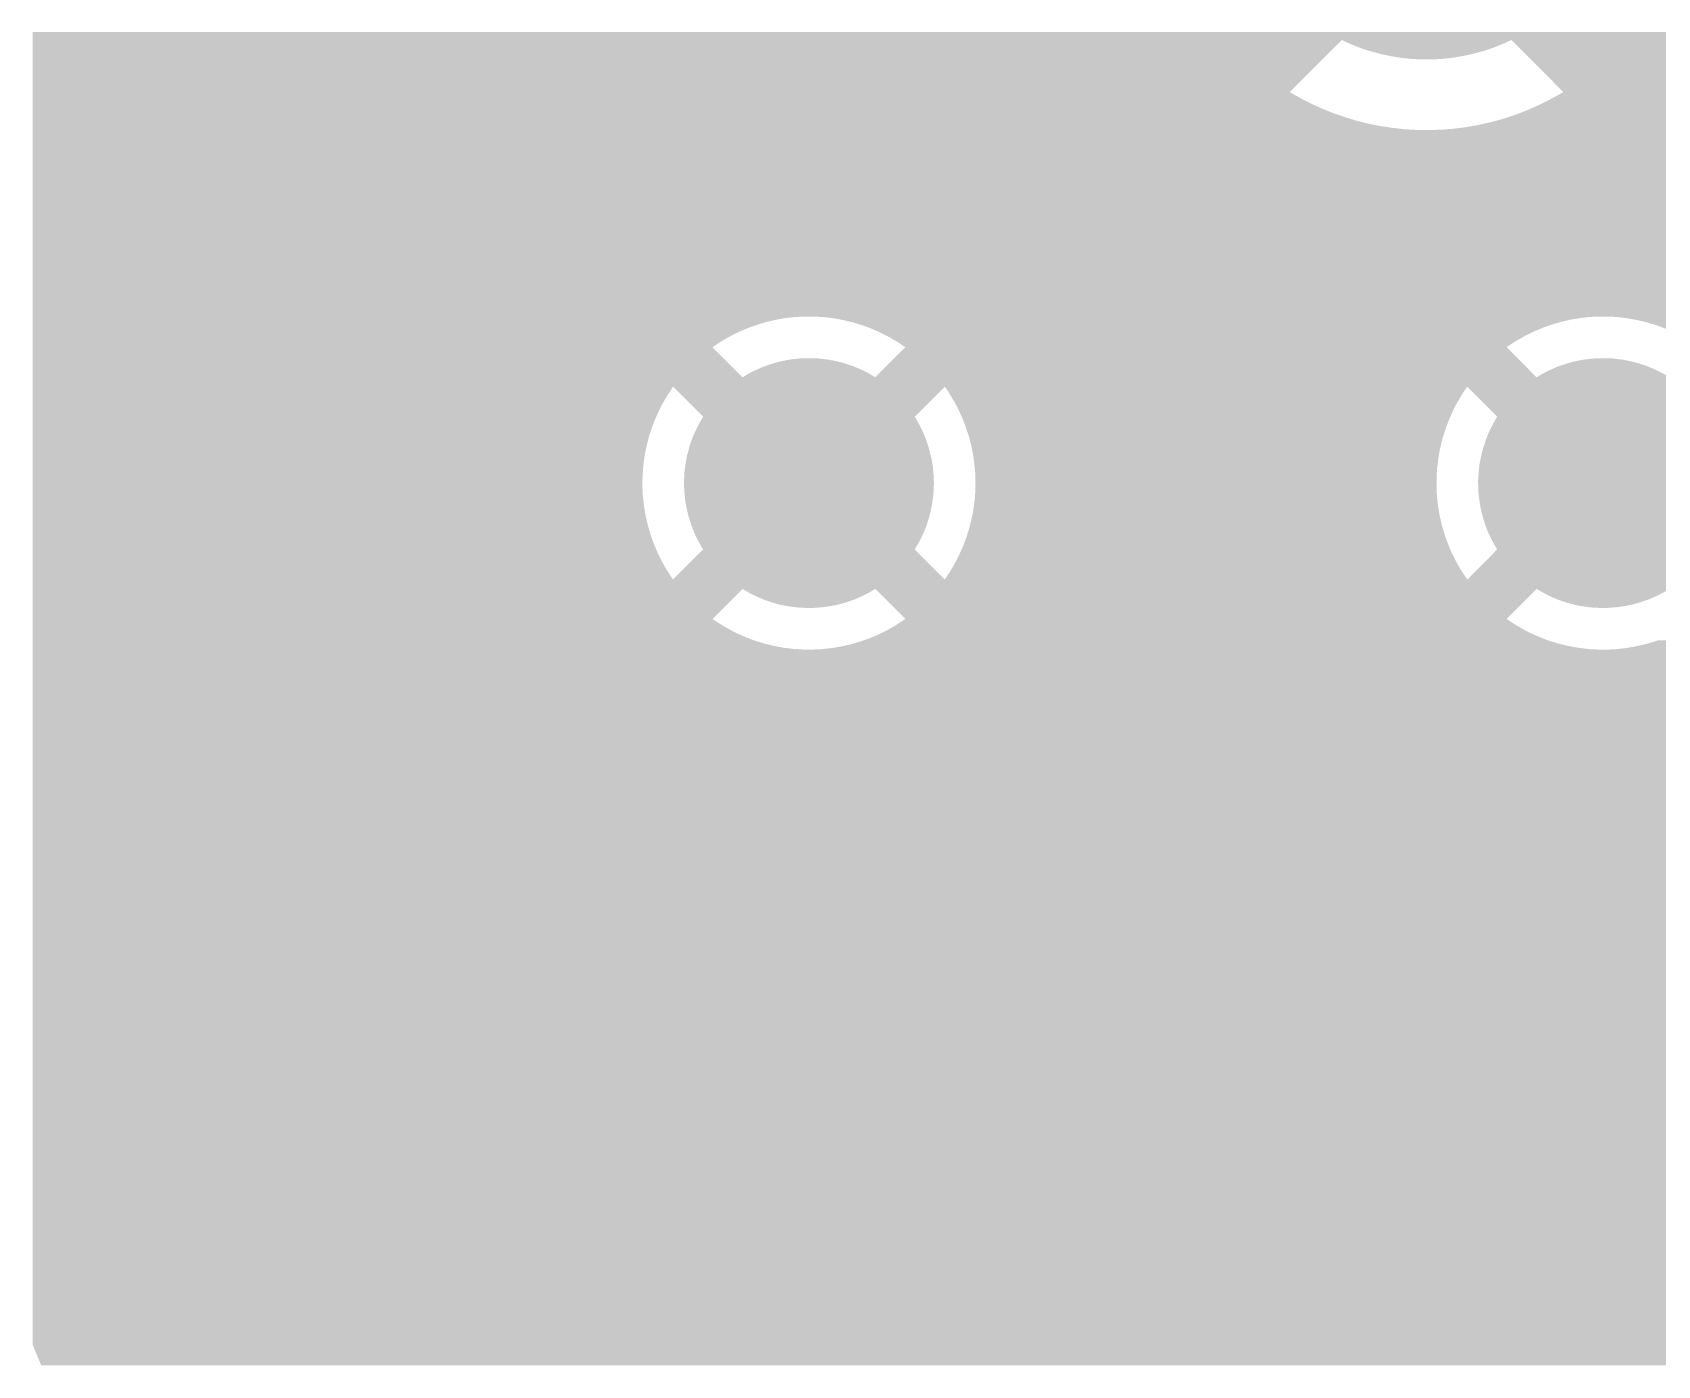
# Model space of a CAD drawing. Extents: x 295 to 953, y 10 to 290.
# Drawn here: x 660.22 to 673.09, y 100.85 to 111.4 of the extents above; entities that cross this region are included whole.
import ezdxf

# ---------------------------------------------------------------- set-up
doc = ezdxf.new("R2010")
doc.units = 0
doc.header["$LTSCALE"] = 5
doc.header["$MEASUREMENT"] = 0
doc.layers.add('PWR1', color=7, linetype='CONTINUOUS')

msp = doc.modelspace()

# ---------------------------------------------------------------- linework, layer by layer
at = {"layer": 'PWR1'}
for points in [[(660.222, 111.399), (660.222, 111.408), (689.771, 111.399), (689.789, 111.408)], [(660.222, 111.344), (660.222, 111.399), (689.701, 111.344), (689.771, 111.399)], [(660.222, 110.932), (660.222, 111.344), (670.175, 110.932), (670.587, 111.344)], [(670.645, 111.317), (670.587, 111.344), (671.872, 111.317), (671.929, 111.344)], [(670.662, 111.31), (670.645, 111.317), (671.853, 111.31), (671.872, 111.317)], [(670.722, 111.286), (670.662, 111.31), (671.795, 111.286), (671.853, 111.31)], [(670.74, 111.279), (670.722, 111.286), (671.775, 111.279), (671.795, 111.286)], [(670.801, 111.259), (670.74, 111.279), (671.717, 111.259), (671.775, 111.279)], [(672.027, 111.246), (671.929, 111.344), (689.574, 111.246), (689.701, 111.344)], [(670.818, 111.254), (670.801, 111.259), (671.696, 111.254), (671.717, 111.259)], [(670.881, 111.237), (670.818, 111.254), (671.637, 111.237), (671.696, 111.254)], [(670.898, 111.232), (670.881, 111.237), (671.616, 111.232), (671.637, 111.237)], [(670.962, 111.219), (670.898, 111.232), (671.556, 111.219), (671.616, 111.232)], [(670.979, 111.215), (670.962, 111.219), (671.534, 111.215), (671.556, 111.219)], [(671.044, 111.205), (670.979, 111.215), (671.475, 111.205), (671.534, 111.215)], [(671.061, 111.202), (671.044, 111.205), (671.451, 111.202), (671.475, 111.205)], [(671.128, 111.195), (671.061, 111.202), (671.392, 111.195), (671.451, 111.202)], [(671.144, 111.194), (671.128, 111.195), (671.366, 111.194), (671.392, 111.195)], [(671.215, 111.19), (671.144, 111.194), (671.309, 111.19), (671.366, 111.194)], [(671.227, 111.19), (671.215, 111.19), (671.227, 111.19), (671.309, 111.19)], [(672.213, 111.06), (672.027, 111.246), (689.407, 111.06), (689.574, 111.246)], [(672.341, 110.932), (672.213, 111.06), (689.328, 110.932), (689.407, 111.06)], [(660.222, 110.884), (660.222, 110.932), (670.259, 110.884), (670.175, 110.932)], [(672.213, 110.861), (672.298, 110.907), (689.284, 110.861), (689.313, 110.907)], [(672.298, 110.907), (672.341, 110.932), (689.313, 110.907), (689.328, 110.932)], [(660.222, 110.84), (660.222, 110.884), (670.345, 110.84), (670.259, 110.884)], [(660.222, 110.8), (660.222, 110.84), (670.433, 110.8), (670.345, 110.84)], [(660.222, 110.764), (660.222, 110.8), (670.523, 110.764), (670.433, 110.8)], [(660.222, 110.732), (660.222, 110.764), (670.615, 110.732), (670.523, 110.764)], [(671.969, 110.755), (672.037, 110.781), (689.234, 110.755), (689.246, 110.781)], [(672.037, 110.781), (672.126, 110.819), (689.246, 110.781), (689.263, 110.819)], [(672.126, 110.819), (672.186, 110.848), (689.263, 110.819), (689.276, 110.848)], [(672.186, 110.848), (672.213, 110.861), (689.276, 110.848), (689.284, 110.861)], [(660.222, 110.704), (660.222, 110.732), (670.707, 110.704), (670.615, 110.732)], [(660.222, 110.681), (660.222, 110.704), (670.801, 110.681), (670.707, 110.704)], [(660.222, 110.662), (660.222, 110.681), (670.896, 110.662), (670.801, 110.681)], [(660.222, 110.648), (660.222, 110.662), (670.992, 110.648), (670.896, 110.662)], [(660.222, 110.637), (660.222, 110.648), (671.088, 110.637), (670.992, 110.648)], [(660.222, 110.632), (660.222, 110.637), (671.185, 110.632), (671.088, 110.637)], [(671.378, 110.634), (671.475, 110.642), (689.184, 110.634), (689.187, 110.642)], [(671.475, 110.642), (671.571, 110.654), (689.187, 110.642), (689.192, 110.654)], [(671.571, 110.654), (671.666, 110.671), (689.192, 110.654), (689.199, 110.671)], [(671.666, 110.671), (671.761, 110.692), (689.199, 110.671), (689.208, 110.692)], [(671.761, 110.692), (671.854, 110.717), (689.208, 110.692), (689.218, 110.717)], [(671.854, 110.717), (671.946, 110.747), (689.218, 110.717), (689.23, 110.747)], [(671.946, 110.747), (671.969, 110.755), (689.23, 110.747), (689.234, 110.755)], [(660.222, 110.631), (660.222, 110.632), (671.282, 110.631), (671.185, 110.632)], [(660.222, 109.766), (660.222, 110.631), (688.826, 109.766), (689.183, 110.631)], [(671.282, 110.631), (671.378, 110.634), (689.183, 110.631), (689.184, 110.634)], [(660.222, 109.528), (660.222, 109.766), (688.752, 109.528), (688.826, 109.766)], [(660.222, 109.28), (660.222, 109.528), (688.721, 109.28), (688.752, 109.528)], [(660.222, 109.234), (660.222, 109.28), (688.721, 109.234), (688.721, 109.28)], [(660.222, 109.155), (660.222, 109.234), (688.721, 109.155), (688.721, 109.234)], [(660.222, 109.151), (660.222, 109.155), (666.261, 109.151), (666.338, 109.155)], [(660.222, 109.143), (660.222, 109.151), (666.185, 109.143), (666.261, 109.151)], [(660.222, 109.13), (660.222, 109.143), (666.109, 109.13), (666.185, 109.143)], [(660.222, 109.112), (660.222, 109.13), (666.034, 109.112), (666.109, 109.13)], [(660.222, 109.091), (660.222, 109.112), (665.961, 109.091), (666.034, 109.112)], [(666.415, 109.155), (666.338, 109.155), (672.616, 109.155), (672.624, 109.155)], [(666.47, 109.151), (666.415, 109.155), (672.548, 109.151), (672.616, 109.155)], [(666.491, 109.15), (666.47, 109.151), (672.536, 109.15), (672.548, 109.151)], [(666.549, 109.143), (666.491, 109.15), (672.471, 109.143), (672.536, 109.15)], [(666.568, 109.14), (666.549, 109.143), (672.458, 109.14), (672.471, 109.143)], [(666.626, 109.13), (666.568, 109.14), (672.396, 109.13), (672.458, 109.14)], [(666.643, 109.126), (666.626, 109.13), (672.382, 109.126), (672.396, 109.13)], [(666.701, 109.112), (666.643, 109.126), (672.321, 109.112), (672.382, 109.126)], [(666.718, 109.108), (666.701, 109.112), (672.307, 109.108), (672.321, 109.112)], [(666.775, 109.091), (666.718, 109.108), (672.247, 109.091), (672.307, 109.108)], [(672.778, 109.15), (672.701, 109.155), (688.721, 109.15), (688.721, 109.155)], [(672.854, 109.14), (672.778, 109.15), (688.721, 109.14), (688.721, 109.15)], [(672.93, 109.126), (672.854, 109.14), (688.721, 109.126), (688.721, 109.14)], [(673.004, 109.108), (672.93, 109.126), (688.721, 109.108), (688.721, 109.126)], [(673.078, 109.086), (673.004, 109.108), (688.721, 109.086), (688.721, 109.108)], [(660.222, 109.065), (660.222, 109.091), (665.889, 109.065), (665.961, 109.091)], [(660.222, 109.035), (660.222, 109.065), (665.818, 109.035), (665.889, 109.065)], [(660.222, 109.001), (660.222, 109.035), (665.749, 109.001), (665.818, 109.035)], [(660.222, 108.963), (660.222, 109.001), (665.682, 108.963), (665.749, 109.001)], [(660.222, 108.921), (660.222, 108.963), (665.618, 108.921), (665.682, 108.963)], [(666.791, 109.086), (666.775, 109.091), (672.234, 109.086), (672.247, 109.091)], [(666.848, 109.065), (666.791, 109.086), (672.175, 109.065), (672.234, 109.086)], [(666.863, 109.059), (666.848, 109.065), (672.162, 109.059), (672.175, 109.065)], [(666.918, 109.035), (666.863, 109.059), (672.104, 109.035), (672.162, 109.059)], [(666.933, 109.028), (666.918, 109.035), (672.091, 109.028), (672.104, 109.035)], [(666.987, 109.001), (666.933, 109.028), (672.036, 109.001), (672.091, 109.028)], [(667.002, 108.993), (666.987, 109.001), (672.023, 108.993), (672.036, 109.001)], [(667.054, 108.963), (667.002, 108.993), (671.969, 108.963), (672.023, 108.993)], [(667.068, 108.955), (667.054, 108.963), (671.956, 108.955), (671.969, 108.963)], [(673.15, 109.059), (673.078, 109.086), (688.721, 109.059), (688.721, 109.086)], [(660.222, 108.912), (660.222, 108.921), (665.605, 108.912), (665.618, 108.921)], [(660.222, 108.674), (660.222, 108.912), (665.843, 108.674), (665.605, 108.912)], [(666.894, 108.674), (667.132, 108.912), (672.129, 108.674), (671.892, 108.912)], [(667.118, 108.921), (667.068, 108.955), (671.904, 108.921), (671.956, 108.955)], [(667.132, 108.912), (667.118, 108.921), (671.892, 108.912), (671.904, 108.921)], [(665.881, 108.697), (665.901, 108.708), (666.855, 108.697), (666.837, 108.708)], [(665.901, 108.708), (665.94, 108.728), (666.837, 108.708), (666.796, 108.728)], [(665.94, 108.728), (665.961, 108.737), (666.796, 108.728), (666.777, 108.737)], [(665.961, 108.737), (666.001, 108.755), (666.777, 108.737), (666.735, 108.755)], [(666.001, 108.755), (666.023, 108.763), (666.735, 108.755), (666.716, 108.763)], [(666.023, 108.763), (666.063, 108.777), (666.716, 108.763), (666.672, 108.777)], [(666.063, 108.777), (666.086, 108.784), (666.672, 108.777), (666.653, 108.784)], [(666.086, 108.784), (666.127, 108.796), (666.653, 108.784), (666.608, 108.796)], [(666.127, 108.796), (666.151, 108.801), (666.608, 108.796), (666.588, 108.801)], [(666.151, 108.801), (666.192, 108.81), (666.588, 108.801), (666.542, 108.81)], [(666.192, 108.81), (666.217, 108.814), (666.542, 108.81), (666.523, 108.814)], [(666.217, 108.814), (666.258, 108.819), (666.523, 108.814), (666.475, 108.819)], [(666.258, 108.819), (666.286, 108.822), (666.475, 108.819), (666.457, 108.822)], [(666.286, 108.822), (666.324, 108.825), (666.457, 108.822), (666.404, 108.825)], [(666.324, 108.825), (666.391, 108.825), (666.404, 108.825), (666.391, 108.825)], [(672.168, 108.697), (672.188, 108.708), (673.142, 108.697), (673.123, 108.708)], [(672.188, 108.708), (672.226, 108.728), (673.123, 108.708), (673.083, 108.728)], [(672.226, 108.728), (672.248, 108.737), (673.083, 108.728), (673.064, 108.737)], [(672.248, 108.737), (672.287, 108.755), (673.064, 108.737), (673.021, 108.755)], [(672.287, 108.755), (672.309, 108.763), (673.021, 108.755), (673.002, 108.763)], [(672.309, 108.763), (672.35, 108.777), (673.002, 108.763), (672.959, 108.777)], [(672.35, 108.777), (672.373, 108.784), (672.959, 108.777), (672.939, 108.784)], [(672.373, 108.784), (672.414, 108.796), (672.939, 108.784), (672.894, 108.796)], [(672.414, 108.796), (672.438, 108.801), (672.894, 108.796), (672.875, 108.801)], [(672.438, 108.801), (672.479, 108.81), (672.875, 108.801), (672.829, 108.81)], [(672.479, 108.81), (672.504, 108.814), (672.829, 108.81), (672.81, 108.814)], [(672.504, 108.814), (672.545, 108.819), (672.81, 108.814), (672.762, 108.819)], [(672.545, 108.819), (672.573, 108.822), (672.762, 108.819), (672.744, 108.822)], [(672.573, 108.822), (672.611, 108.825), (672.744, 108.822), (672.691, 108.825)], [(672.611, 108.825), (672.677, 108.825), (672.691, 108.825), (672.677, 108.825)], [(660.222, 108.6), (660.222, 108.674), (688.721, 108.6), (688.721, 108.674)], [(660.222, 108.536), (660.222, 108.6), (665.251, 108.536), (665.293, 108.6)], [(665.531, 108.362), (665.293, 108.6), (667.206, 108.362), (667.444, 108.6)], [(665.843, 108.674), (665.881, 108.697), (666.894, 108.674), (666.855, 108.697)], [(667.47, 108.562), (667.444, 108.6), (671.554, 108.562), (671.58, 108.6)], [(671.817, 108.362), (671.58, 108.6), (673.493, 108.362), (673.73, 108.6)], [(672.129, 108.674), (672.168, 108.697), (673.181, 108.674), (673.142, 108.697)], [(660.222, 108.47), (660.222, 108.536), (665.212, 108.47), (665.251, 108.536)], [(660.222, 108.401), (660.222, 108.47), (665.177, 108.401), (665.212, 108.47)], [(667.486, 108.536), (667.47, 108.562), (671.537, 108.536), (671.554, 108.562)], [(667.51, 108.496), (667.486, 108.536), (671.514, 108.496), (671.537, 108.536)], [(667.525, 108.47), (667.51, 108.496), (671.498, 108.47), (671.514, 108.496)], [(667.547, 108.429), (667.525, 108.47), (671.477, 108.429), (671.498, 108.47)], [(660.222, 108.331), (660.222, 108.401), (665.146, 108.331), (665.177, 108.401)], [(660.222, 108.259), (660.222, 108.331), (665.119, 108.259), (665.146, 108.331)], [(665.497, 108.305), (665.52, 108.343), (667.239, 108.305), (667.218, 108.343)], [(665.52, 108.343), (665.531, 108.362), (667.218, 108.343), (667.206, 108.362)], [(667.56, 108.401), (667.547, 108.429), (671.463, 108.401), (671.477, 108.429)], [(667.579, 108.359), (667.56, 108.401), (671.445, 108.359), (671.463, 108.401)], [(667.591, 108.331), (667.579, 108.359), (671.433, 108.331), (671.445, 108.359)], [(667.608, 108.288), (667.591, 108.331), (671.417, 108.288), (671.433, 108.331)], [(671.784, 108.305), (671.806, 108.343), (673.526, 108.305), (673.504, 108.343)], [(671.806, 108.343), (671.817, 108.362), (673.504, 108.343), (673.493, 108.362)], [(660.222, 108.186), (660.222, 108.259), (665.097, 108.186), (665.119, 108.259)], [(665.442, 108.184), (665.459, 108.225), (667.294, 108.184), (667.278, 108.225)], [(665.459, 108.225), (665.468, 108.245), (667.278, 108.225), (667.269, 108.245)], [(665.468, 108.245), (665.488, 108.285), (667.269, 108.245), (667.25, 108.285)], [(665.488, 108.285), (665.497, 108.305), (667.25, 108.285), (667.239, 108.305)], [(667.617, 108.259), (667.608, 108.288), (671.406, 108.259), (671.417, 108.288)], [(667.632, 108.215), (667.617, 108.259), (671.392, 108.215), (671.406, 108.259)], [(667.64, 108.186), (667.632, 108.215), (671.383, 108.186), (671.392, 108.215)], [(671.729, 108.184), (671.746, 108.225), (673.581, 108.184), (673.565, 108.225)], [(671.746, 108.225), (671.754, 108.245), (673.565, 108.225), (673.555, 108.245)], [(671.754, 108.245), (671.774, 108.285), (673.555, 108.245), (673.537, 108.285)], [(671.774, 108.285), (671.784, 108.305), (673.537, 108.285), (673.526, 108.305)], [(660.222, 108.111), (660.222, 108.186), (665.079, 108.111), (665.097, 108.186)], [(660.222, 108.036), (660.222, 108.111), (665.065, 108.036), (665.079, 108.111)], [(665.404, 108.056), (665.416, 108.099), (667.332, 108.056), (667.322, 108.099)], [(665.416, 108.099), (665.421, 108.121), (667.322, 108.099), (667.315, 108.121)], [(665.421, 108.121), (665.435, 108.163), (667.315, 108.121), (667.302, 108.163)], [(665.435, 108.163), (665.442, 108.184), (667.302, 108.163), (667.294, 108.184)], [(667.652, 108.141), (667.64, 108.186), (671.372, 108.141), (671.383, 108.186)], [(667.658, 108.111), (667.652, 108.141), (671.365, 108.111), (671.372, 108.141)], [(667.667, 108.066), (667.658, 108.111), (671.357, 108.066), (671.365, 108.111)], [(667.672, 108.036), (667.667, 108.066), (671.351, 108.036), (671.357, 108.066)], [(671.691, 108.056), (671.702, 108.099), (673.619, 108.056), (673.609, 108.099)], [(671.702, 108.099), (671.708, 108.121), (673.609, 108.099), (673.602, 108.121)], [(671.708, 108.121), (671.722, 108.163), (673.602, 108.121), (673.589, 108.163)], [(671.722, 108.163), (671.729, 108.184), (673.589, 108.163), (673.581, 108.184)], [(660.222, 107.959), (660.222, 108.036), (665.056, 107.959), (665.065, 108.036)], [(660.222, 107.883), (660.222, 107.959), (665.051, 107.883), (665.056, 107.959)], [(665.383, 107.925), (665.389, 107.969), (667.353, 107.925), (667.349, 107.969)], [(665.389, 107.969), (665.392, 107.991), (667.349, 107.969), (667.345, 107.991)], [(665.392, 107.991), (665.4, 108.035), (667.345, 107.991), (667.338, 108.035)], [(665.4, 108.035), (665.404, 108.056), (667.338, 108.035), (667.332, 108.056)], [(667.678, 107.99), (667.672, 108.036), (671.346, 107.99), (671.351, 108.036)], [(667.681, 107.959), (667.678, 107.99), (671.342, 107.959), (671.346, 107.99)], [(667.685, 107.913), (667.681, 107.959), (671.339, 107.913), (671.342, 107.959)], [(671.67, 107.925), (671.675, 107.969), (673.64, 107.925), (673.635, 107.969)], [(671.675, 107.969), (671.678, 107.991), (673.635, 107.969), (673.631, 107.991)], [(671.678, 107.991), (671.687, 108.035), (673.631, 107.991), (673.624, 108.035)], [(671.687, 108.035), (671.691, 108.056), (673.624, 108.035), (673.619, 108.056)], [(660.222, 107.806), (660.222, 107.883), (665.05, 107.806), (665.051, 107.883)], [(660.222, 107.729), (660.222, 107.806), (665.054, 107.729), (665.05, 107.806)], [(665.379, 107.837), (665.38, 107.859), (667.358, 107.837), (667.357, 107.859)], [(665.38, 107.814), (665.379, 107.837), (667.357, 107.814), (667.358, 107.837)], [(665.38, 107.859), (665.382, 107.903), (667.357, 107.859), (667.355, 107.903)], [(665.382, 107.77), (665.38, 107.814), (667.355, 107.77), (667.357, 107.814)], [(665.382, 107.903), (665.383, 107.925), (667.355, 107.903), (667.353, 107.925)], [(667.686, 107.883), (667.685, 107.913), (671.337, 107.883), (671.339, 107.913)], [(667.687, 107.837), (667.686, 107.883), (671.337, 107.837), (671.337, 107.883)], [(667.687, 107.806), (667.687, 107.837), (671.337, 107.806), (671.337, 107.837)], [(667.687, 107.79), (667.687, 107.806), (671.337, 107.79), (671.337, 107.806)], [(671.666, 107.859), (671.669, 107.903), (673.643, 107.859), (673.642, 107.903)], [(671.666, 107.837), (671.666, 107.859), (673.644, 107.837), (673.643, 107.859)], [(671.667, 107.814), (671.666, 107.837), (673.644, 107.814), (673.644, 107.837)], [(671.668, 107.77), (671.667, 107.814), (673.641, 107.77), (673.644, 107.814)], [(671.669, 107.903), (671.67, 107.925), (673.642, 107.903), (673.64, 107.925)], [(660.222, 107.653), (660.222, 107.729), (665.063, 107.653), (665.054, 107.729)], [(665.384, 107.748), (665.382, 107.77), (667.354, 107.748), (667.355, 107.77)], [(665.388, 107.704), (665.384, 107.748), (667.348, 107.704), (667.354, 107.748)], [(665.392, 107.682), (665.388, 107.704), (667.345, 107.682), (667.348, 107.704)], [(665.4, 107.638), (665.392, 107.682), (667.337, 107.638), (667.345, 107.682)], [(667.674, 107.653), (667.682, 107.714), (671.349, 107.653), (671.342, 107.714)], [(667.682, 107.714), (667.683, 107.729), (671.342, 107.714), (671.341, 107.729)], [(667.683, 107.729), (667.687, 107.79), (671.341, 107.729), (671.337, 107.79)], [(671.67, 107.748), (671.668, 107.77), (673.64, 107.748), (673.641, 107.77)], [(671.675, 107.704), (671.67, 107.748), (673.635, 107.704), (673.64, 107.748)], [(671.679, 107.682), (671.675, 107.704), (673.632, 107.682), (673.635, 107.704)], [(671.686, 107.638), (671.679, 107.682), (673.624, 107.638), (673.632, 107.682)], [(660.222, 107.577), (660.222, 107.653), (665.076, 107.577), (665.063, 107.653)], [(660.222, 107.503), (660.222, 107.577), (665.093, 107.503), (665.076, 107.577)], [(665.405, 107.617), (665.4, 107.638), (667.333, 107.617), (667.337, 107.638)], [(665.415, 107.574), (665.405, 107.617), (667.322, 107.574), (667.333, 107.617)], [(665.422, 107.552), (665.415, 107.574), (667.316, 107.552), (667.322, 107.574)], [(665.435, 107.51), (665.422, 107.552), (667.302, 107.51), (667.316, 107.552)], [(667.644, 107.503), (667.658, 107.562), (671.379, 107.503), (671.366, 107.562)], [(667.658, 107.562), (667.661, 107.577), (671.366, 107.562), (671.362, 107.577)], [(667.661, 107.577), (667.672, 107.638), (671.362, 107.577), (671.352, 107.638)], [(667.672, 107.638), (667.674, 107.653), (671.352, 107.638), (671.349, 107.653)], [(671.691, 107.617), (671.686, 107.638), (673.619, 107.617), (673.624, 107.638)], [(671.702, 107.574), (671.691, 107.617), (673.608, 107.574), (673.619, 107.617)], [(671.708, 107.552), (671.702, 107.574), (673.602, 107.552), (673.608, 107.574)], [(671.721, 107.51), (671.708, 107.552), (673.588, 107.51), (673.602, 107.552)], [(660.222, 107.429), (660.222, 107.503), (665.114, 107.429), (665.093, 107.503)], [(660.222, 107.357), (660.222, 107.429), (665.14, 107.357), (665.114, 107.429)], [(665.443, 107.489), (665.435, 107.51), (667.295, 107.489), (667.302, 107.51)], [(665.459, 107.448), (665.443, 107.489), (667.278, 107.448), (667.295, 107.489)], [(665.468, 107.428), (665.459, 107.448), (667.269, 107.428), (667.278, 107.448)], [(665.487, 107.388), (665.468, 107.428), (667.25, 107.388), (667.269, 107.428)], [(667.618, 107.414), (667.622, 107.429), (671.406, 107.414), (671.401, 107.429)], [(667.622, 107.429), (667.64, 107.488), (671.401, 107.429), (671.384, 107.488)], [(667.64, 107.488), (667.644, 107.503), (671.384, 107.488), (671.379, 107.503)], [(671.729, 107.489), (671.721, 107.51), (673.581, 107.489), (673.588, 107.51)], [(671.745, 107.448), (671.729, 107.489), (673.564, 107.448), (673.581, 107.489)], [(671.755, 107.428), (671.745, 107.448), (673.556, 107.428), (673.564, 107.448)], [(671.774, 107.388), (671.755, 107.428), (673.536, 107.388), (673.556, 107.428)], [(660.222, 107.286), (660.222, 107.357), (665.17, 107.286), (665.14, 107.357)], [(665.293, 107.073), (665.531, 107.311), (667.444, 107.073), (667.206, 107.311)], [(665.498, 107.368), (665.487, 107.388), (667.24, 107.368), (667.25, 107.388)], [(665.519, 107.33), (665.498, 107.368), (667.217, 107.33), (667.24, 107.368)], [(665.531, 107.311), (665.519, 107.33), (667.206, 107.311), (667.217, 107.33)], [(667.566, 107.286), (667.591, 107.342), (671.457, 107.286), (671.433, 107.342)], [(667.591, 107.342), (667.596, 107.357), (671.433, 107.342), (671.427, 107.357)], [(667.596, 107.357), (667.618, 107.414), (671.427, 107.357), (671.406, 107.414)], [(671.58, 107.073), (671.817, 107.311), (673.73, 107.073), (673.493, 107.311)], [(671.784, 107.368), (671.774, 107.388), (673.526, 107.368), (673.536, 107.388)], [(671.806, 107.33), (671.784, 107.368), (673.504, 107.33), (673.526, 107.368)], [(671.817, 107.311), (671.806, 107.33), (673.493, 107.311), (673.504, 107.33)], [(660.222, 107.217), (660.222, 107.286), (665.204, 107.217), (665.17, 107.286)], [(660.222, 107.15), (660.222, 107.217), (665.242, 107.15), (665.204, 107.217)], [(667.494, 107.15), (667.525, 107.203), (671.529, 107.15), (671.499, 107.203)], [(667.525, 107.203), (667.532, 107.217), (671.499, 107.203), (671.491, 107.217)], [(667.532, 107.217), (667.56, 107.272), (671.491, 107.217), (671.464, 107.272)], [(667.56, 107.272), (667.566, 107.286), (671.464, 107.272), (671.457, 107.286)], [(660.222, 107.086), (660.222, 107.15), (665.284, 107.086), (665.242, 107.15)], [(660.222, 107.073), (660.222, 107.086), (665.293, 107.073), (665.284, 107.086)], [(660.222, 106.999), (660.222, 107.073), (688.721, 106.999), (688.721, 107.073)], [(667.444, 107.073), (667.452, 107.086), (671.58, 107.073), (671.571, 107.086)], [(667.452, 107.086), (667.487, 107.137), (671.571, 107.086), (671.537, 107.137)], [(667.487, 107.137), (667.494, 107.15), (671.537, 107.137), (671.529, 107.15)], [(660.222, 106.761), (660.222, 106.999), (665.605, 106.761), (665.843, 106.999)], [(665.882, 106.976), (665.843, 106.999), (666.856, 106.976), (666.894, 106.999)], [(665.9, 106.965), (665.882, 106.976), (666.836, 106.965), (666.856, 106.976)], [(665.941, 106.945), (665.9, 106.965), (666.797, 106.945), (666.836, 106.965)], [(665.96, 106.936), (665.941, 106.945), (666.776, 106.936), (666.797, 106.945)], [(666.002, 106.918), (665.96, 106.936), (666.736, 106.918), (666.776, 106.936)], [(666.021, 106.91), (666.002, 106.918), (666.714, 106.91), (666.736, 106.918)], [(666.065, 106.896), (666.021, 106.91), (666.674, 106.896), (666.714, 106.91)], [(667.132, 106.761), (666.894, 106.999), (671.892, 106.761), (672.129, 106.999)], [(672.169, 106.976), (672.129, 106.999), (673.143, 106.976), (673.181, 106.999)], [(672.187, 106.965), (672.169, 106.976), (673.122, 106.965), (673.143, 106.976)], [(672.228, 106.945), (672.187, 106.965), (673.084, 106.945), (673.122, 106.965)], [(672.246, 106.936), (672.228, 106.945), (673.062, 106.936), (673.084, 106.945)], [(672.289, 106.918), (672.246, 106.936), (673.023, 106.918), (673.062, 106.936)], [(672.308, 106.91), (672.289, 106.918), (673.001, 106.91), (673.023, 106.918)], [(672.351, 106.896), (672.308, 106.91), (672.96, 106.896), (673.001, 106.91)], [(666.084, 106.889), (666.065, 106.896), (666.651, 106.889), (666.674, 106.896)], [(666.129, 106.877), (666.084, 106.889), (666.61, 106.877), (666.651, 106.889)], [(666.149, 106.872), (666.129, 106.877), (666.586, 106.872), (666.61, 106.877)], [(666.195, 106.863), (666.149, 106.872), (666.545, 106.863), (666.586, 106.872)], [(666.214, 106.86), (666.195, 106.863), (666.52, 106.86), (666.545, 106.863)], [(666.262, 106.854), (666.214, 106.86), (666.479, 106.854), (666.52, 106.86)], [(666.28, 106.852), (666.262, 106.854), (666.451, 106.852), (666.479, 106.854)], [(666.333, 106.849), (666.28, 106.852), (666.413, 106.849), (666.451, 106.852)], [(666.346, 106.848), (666.333, 106.849), (666.346, 106.848), (666.413, 106.849)], [(672.371, 106.889), (672.351, 106.896), (672.937, 106.889), (672.96, 106.896)], [(672.416, 106.877), (672.371, 106.889), (672.896, 106.877), (672.937, 106.889)], [(672.435, 106.872), (672.416, 106.877), (672.873, 106.872), (672.896, 106.877)], [(672.481, 106.863), (672.435, 106.872), (672.831, 106.863), (672.873, 106.872)], [(672.5, 106.86), (672.481, 106.863), (672.806, 106.86), (672.831, 106.863)], [(672.549, 106.854), (672.5, 106.86), (672.766, 106.854), (672.806, 106.86)], [(672.566, 106.852), (672.549, 106.854), (672.737, 106.852), (672.766, 106.854)], [(672.62, 106.849), (672.566, 106.852), (672.699, 106.849), (672.737, 106.852)], [(672.633, 106.848), (672.62, 106.849), (672.633, 106.848), (672.699, 106.849)], [(660.222, 106.719), (660.222, 106.761), (665.669, 106.719), (665.605, 106.761)], [(660.222, 106.68), (660.222, 106.719), (665.735, 106.68), (665.669, 106.719)], [(660.222, 106.645), (660.222, 106.68), (665.804, 106.645), (665.735, 106.68)], [(666.933, 106.645), (666.988, 106.672), (672.09, 106.645), (672.036, 106.672)], [(666.988, 106.672), (667.001, 106.68), (672.036, 106.672), (672.022, 106.68)], [(667.001, 106.68), (667.055, 106.71), (672.022, 106.68), (671.97, 106.71)], [(667.055, 106.71), (667.067, 106.719), (671.97, 106.71), (671.956, 106.719)], [(667.067, 106.719), (667.119, 106.752), (671.956, 106.719), (671.905, 106.752)], [(667.119, 106.752), (667.132, 106.761), (671.905, 106.752), (671.892, 106.761)], [(660.222, 106.614), (660.222, 106.645), (665.874, 106.614), (665.804, 106.645)], [(660.222, 106.587), (660.222, 106.614), (665.946, 106.587), (665.874, 106.614)], [(660.222, 106.565), (660.222, 106.587), (666.019, 106.565), (665.946, 106.587)], [(660.222, 106.547), (660.222, 106.565), (666.094, 106.547), (666.019, 106.565)], [(660.222, 106.533), (660.222, 106.547), (666.17, 106.533), (666.094, 106.547)], [(660.222, 106.524), (660.222, 106.533), (666.246, 106.524), (666.17, 106.533)], [(660.222, 106.519), (660.222, 106.524), (666.322, 106.519), (666.246, 106.524)], [(660.222, 106.518), (660.222, 106.519), (666.399, 106.518), (666.322, 106.519)], [(660.222, 106.465), (660.222, 106.518), (680.351, 106.465), (680.42, 106.518)], [(666.399, 106.518), (666.408, 106.519), (672.686, 106.518), (672.609, 106.519)], [(666.408, 106.519), (666.476, 106.522), (672.609, 106.519), (672.553, 106.522)], [(666.476, 106.522), (666.488, 106.524), (672.553, 106.522), (672.532, 106.524)], [(666.488, 106.524), (666.552, 106.531), (672.532, 106.524), (672.474, 106.531)], [(666.552, 106.531), (666.565, 106.533), (672.474, 106.531), (672.456, 106.533)], [(666.565, 106.533), (666.628, 106.544), (672.456, 106.533), (672.398, 106.544)], [(666.628, 106.544), (666.641, 106.547), (672.398, 106.544), (672.381, 106.547)], [(666.641, 106.547), (666.703, 106.561), (672.381, 106.547), (672.322, 106.561)], [(666.703, 106.561), (666.716, 106.565), (672.322, 106.561), (672.306, 106.565)], [(666.716, 106.565), (666.776, 106.582), (672.306, 106.565), (672.249, 106.582)], [(666.776, 106.582), (666.79, 106.587), (672.249, 106.582), (672.233, 106.587)], [(666.79, 106.587), (666.849, 106.608), (672.233, 106.587), (672.176, 106.608)], [(666.849, 106.608), (666.862, 106.614), (672.176, 106.608), (672.161, 106.614)], [(666.862, 106.614), (666.919, 106.638), (672.161, 106.614), (672.105, 106.638)], [(666.919, 106.638), (666.933, 106.645), (672.105, 106.638), (672.09, 106.645)], [(672.686, 106.518), (672.762, 106.522), (680.42, 106.518), (680.426, 106.522)], [(672.762, 106.522), (672.839, 106.531), (680.426, 106.522), (680.437, 106.531)], [(672.839, 106.531), (672.914, 106.544), (680.437, 106.531), (680.454, 106.544)], [(672.914, 106.544), (672.989, 106.561), (680.454, 106.544), (680.476, 106.561)], [(672.989, 106.561), (673.063, 106.582), (680.476, 106.561), (680.504, 106.582)], [(673.063, 106.582), (673.092, 106.593), (680.504, 106.582), (680.518, 106.593)], [(660.222, 106.304), (660.222, 106.465), (680.214, 106.304), (680.351, 106.465)], [(660.222, 106.119), (660.222, 106.304), (680.114, 106.119), (680.214, 106.304)], [(660.222, 105.916), (660.222, 106.119), (680.055, 105.916), (680.114, 106.119)], [(660.222, 105.741), (660.222, 105.916), (680.04, 105.741), (680.055, 105.916)], [(660.222, 105.531), (660.222, 105.741), (680.062, 105.531), (680.04, 105.741)], [(660.222, 105.331), (660.222, 105.531), (680.128, 105.331), (680.062, 105.531)], [(660.222, 105.149), (660.222, 105.331), (680.234, 105.149), (680.128, 105.331)], [(660.222, 104.994), (660.222, 105.149), (680.377, 104.994), (680.234, 105.149)], [(660.222, 104.871), (660.222, 104.994), (680.549, 104.871), (680.377, 104.994)], [(660.222, 104.788), (660.222, 104.871), (680.742, 104.788), (680.549, 104.871)], [(660.222, 104.748), (660.222, 104.788), (680.949, 104.748), (680.742, 104.788)], [(660.222, 101.133), (660.222, 104.748), (688.721, 101.133), (688.721, 104.748)], [(660.222, 101.019), (660.222, 101.133), (688.672, 101.019), (688.721, 101.133)], [(660.222, 101.018), (660.222, 101.019), (688.672, 101.018), (688.672, 101.019)], [(660.256, 100.935), (660.222, 101.018), (688.637, 100.935), (688.672, 101.018)], [(660.291, 100.852), (660.256, 100.935), (688.439, 100.852), (688.637, 100.935)]]:
    msp.add_solid(points, dxfattribs=at)

doc.saveas('drawing.dxf')
